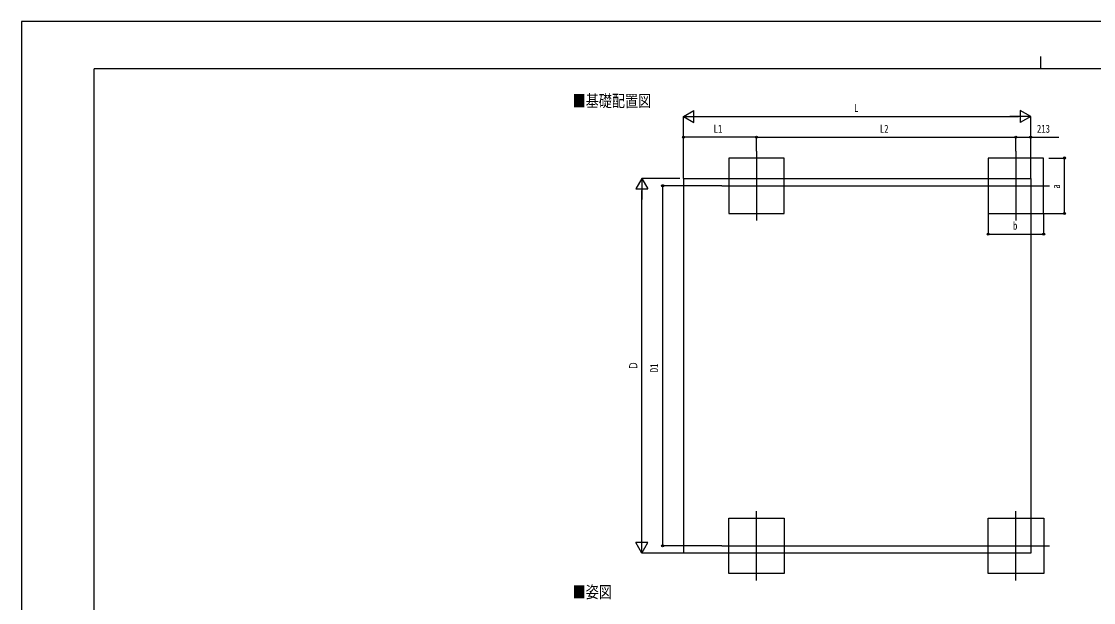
# Model space of a CAD drawing. Units: millimetres, scale not verified. Extents: x -14717 to 14718, y -10397 to 10401.
# Drawn here: x -14717 to 750, y 2009 to 10401 of the extents above; entities that cross this region are included whole.
import ezdxf
from ezdxf.enums import TextEntityAlignment as Align

# ---------------------------------------------------------------- set-up
doc = ezdxf.new("R2010")
doc.units = ezdxf.units.MM
doc.header["$LTSCALE"] = 50
for name, color, linetype in [('0-2_USER1', 3, 'Continuous'), ('0-4_YKK_12', 2, 'Continuous'), ('0-5_YKK_A1', 4, 'Continuous'), ('0-6_YKK_D', 6, 'Continuous'), ('0-7_YKK_ZWAK', 7, 'Continuous')]:
    doc.layers.add(name, color=color, linetype=linetype)
doc.styles.add('ＭＳ ゴシック', font='')
doc.styles.get('ＭＳ ゴシック').set_extended_font_data('MS Gothic')

msp = doc.modelspace()

# ---------------------------------------------------------------- linework, layer by layer
at = {"layer": '0-4_YKK_12'}
for p, q in [((-4112.18, 8528.5), (-4112.18, 7528.5)), ((-370.18, 8528.5), (-370.18, 7528.5)), ((-4612.13, 8028.5), (113.69, 8028.5)), ((-4112.18, 2328.5), (-4112.18, 3328.5)), ((-370.18, 2328.5), (-370.18, 3328.5)), ((-4612.13, 2828.5), (113.69, 2828.5))]:
    msp.add_line(p, q, dxfattribs=at)
at = {"layer": '0-5_YKK_A1'}
for p, q in [((-5167.13, 8133.5), (-157.13, 8133.5)), ((-5167.13, 8133.5), (-5167.13, 2723.5)), ((-157.13, 8133.5), (-157.13, 2723.5)), ((-157.13, 2723.5), (-5167.13, 2723.5))]:
    msp.add_line(p, q, dxfattribs=at)
for points in [[(-4512.18, 7628.5), (-3712.18, 7628.5), (-3712.18, 8428.5), (-4512.18, 8428.5)], [(-770.18, 7628.5), (29.82, 7628.5), (29.82, 8428.5), (-770.18, 8428.5)], [(-4512.18, 3228.5), (-3712.18, 3228.5), (-3712.18, 2428.5), (-4512.18, 2428.5)], [(-769.34, 3228.5), (30.66, 3228.5), (30.66, 2428.5), (-769.34, 2428.5)]]:
    msp.add_lwpolyline(points, close=True, dxfattribs=at)
at = {"layer": '0-6_YKK_D'}
for p, q in [((-5167.13, 9028.5), (-5015.58, 9116)), ((-5167.13, 8134.5), (-5167.13, 9029.5)), ((-5167.13, 9028.5), (-5015.58, 8941)), ((-5167.13, 9028.5), (-4864.02, 9028.5)), ((-5015.58, 8941), (-5015.58, 9116)), ((-4992.13, 9028.5), (-332.13, 9028.5)), ((-157.13, 9028.5), (-460.24, 9028.5)), ((-157.13, 9028.5), (-308.69, 9116)), ((-308.69, 9116), (-308.69, 8941)), ((-157.13, 9028.5), (-308.69, 8941)), ((-157.13, 8134.5), (-157.13, 9029.5)), ((-5167.13, 8134.5), (-5167.13, 8729.5)), ((-4112.18, 8728.5), (-5167.13, 8728.5)), ((-4112.18, 8529.5), (-4112.18, 8729.5)), ((-4112.18, 8529.5), (-4112.18, 8729.5)), ((-4112.18, 8728.5), (-370.18, 8728.5)), ((-370.18, 8529.5), (-370.18, 8729.5)), ((-370.18, 8529.5), (-370.18, 8729.5)), ((-157.13, 8134.5), (-157.13, 8729.5)), ((105.19, 8428.5), (330.82, 8428.5)), ((329.82, 7628.5), (329.82, 8428.5)), ((-5767.13, 8133.5), (-5854.63, 7981.95)), ((-5217.13, 8133.5), (-5768.13, 8133.5)), ((-5767.13, 8133.5), (-5679.63, 7981.95)), ((-5767.13, 8133.5), (-5767.13, 7830.39)), ((-5854.63, 7981.95), (-5679.63, 7981.95)), ((-5767.13, 2898.5), (-5767.13, 7958.5)), ((-4613.13, 8028.5), (-5468.13, 8028.5)), ((-5467.13, 8028.5), (-5467.13, 2828.5)), ((-770.18, 7627.5), (-770.18, 7327.5)), ((29.82, 7627.5), (29.82, 7327.5)), ((30.82, 7628.5), (330.82, 7628.5)), ((-770.18, 7328.5), (29.82, 7328.5)), ((-5767.13, 2723.5), (-5767.13, 3026.61)), ((-5767.13, 2723.5), (-5854.63, 2875.05)), ((-5679.63, 2875.05), (-5854.63, 2875.05)), ((-5767.13, 2723.5), (-5679.63, 2875.05)), ((-4613.13, 2828.5), (-5468.13, 2828.5)), ((-5168.13, 2723.5), (-5768.13, 2723.5))]:
    msp.add_line(p, q, dxfattribs=at)
msp.add_lwpolyline([(-370.18, 8728.5), (-157.13, 8728.5), (247.97, 8728.5)], dxfattribs=at)
for centre in [(-5167.13, 8728.5), (-4112.18, 8728.5), (-4112.18, 8728.5), (-370.18, 8728.5), (-370.18, 8728.5), (-157.13, 8728.5), (329.82, 8428.5), (-5467.13, 8028.5), (329.82, 7628.5), (-770.18, 7328.5), (29.82, 7328.5), (-5467.13, 2828.5)]:
    msp.add_circle(centre, 14.88, dxfattribs=at)
at = {"layer": '0-7_YKK_ZWAK'}
for p, q in [((-17.13, 9893.5), (-17.13, 9718.5)), ((13632.87, 9718.5), (-13667.13, 9718.5)), ((-13667.13, -8831.5), (-13667.13, 9718.5))]:
    msp.add_line(p, q, dxfattribs=at)
msp.add_lwpolyline([(-14717.2, -10389), (14717.8, -10389), (14717.8, 10401), (-14717.2, 10401)], close=True, dxfattribs=at)

# ---------------------------------------------------------------- texts
at = {"layer": '0-2_USER1', "style": 'ＭＳ ゴシック', "width": 0.8}
for s, p in [('■基礎配置図', (-6766.41, 9114.7)), ('■姿図', (-6766.41, 2023.7))]:
    msp.add_text(s, height=173.2, dxfattribs=at).set_placement(p, align=Align.BOTTOM_LEFT)
at = {"layer": '0-6_YKK_D', "style": 'ＭＳ ゴシック', "width": 0.8}
for s, p in [('L', (-2704.13, 9058.5)), ('L1', (-4732.05, 8758.5)), ('L2', (-2333.58, 8758.5)), ('213', (-67.63, 8758.5)), ('b', (-412.18, 7358.5))]:
    msp.add_text(s, height=115.5, dxfattribs=at).set_placement(p, align=Align.BOTTOM_LEFT)
for s, p in [('a', (299.82, 7986.5)), ('Ｄ', (-5797.13, 5365.5)), ('D1', (-5497.13, 5336.1))]:
    msp.add_text(s, height=115.5, rotation=90, dxfattribs=at).set_placement(p, align=Align.BOTTOM_LEFT)

doc.saveas('drawing.dxf')
